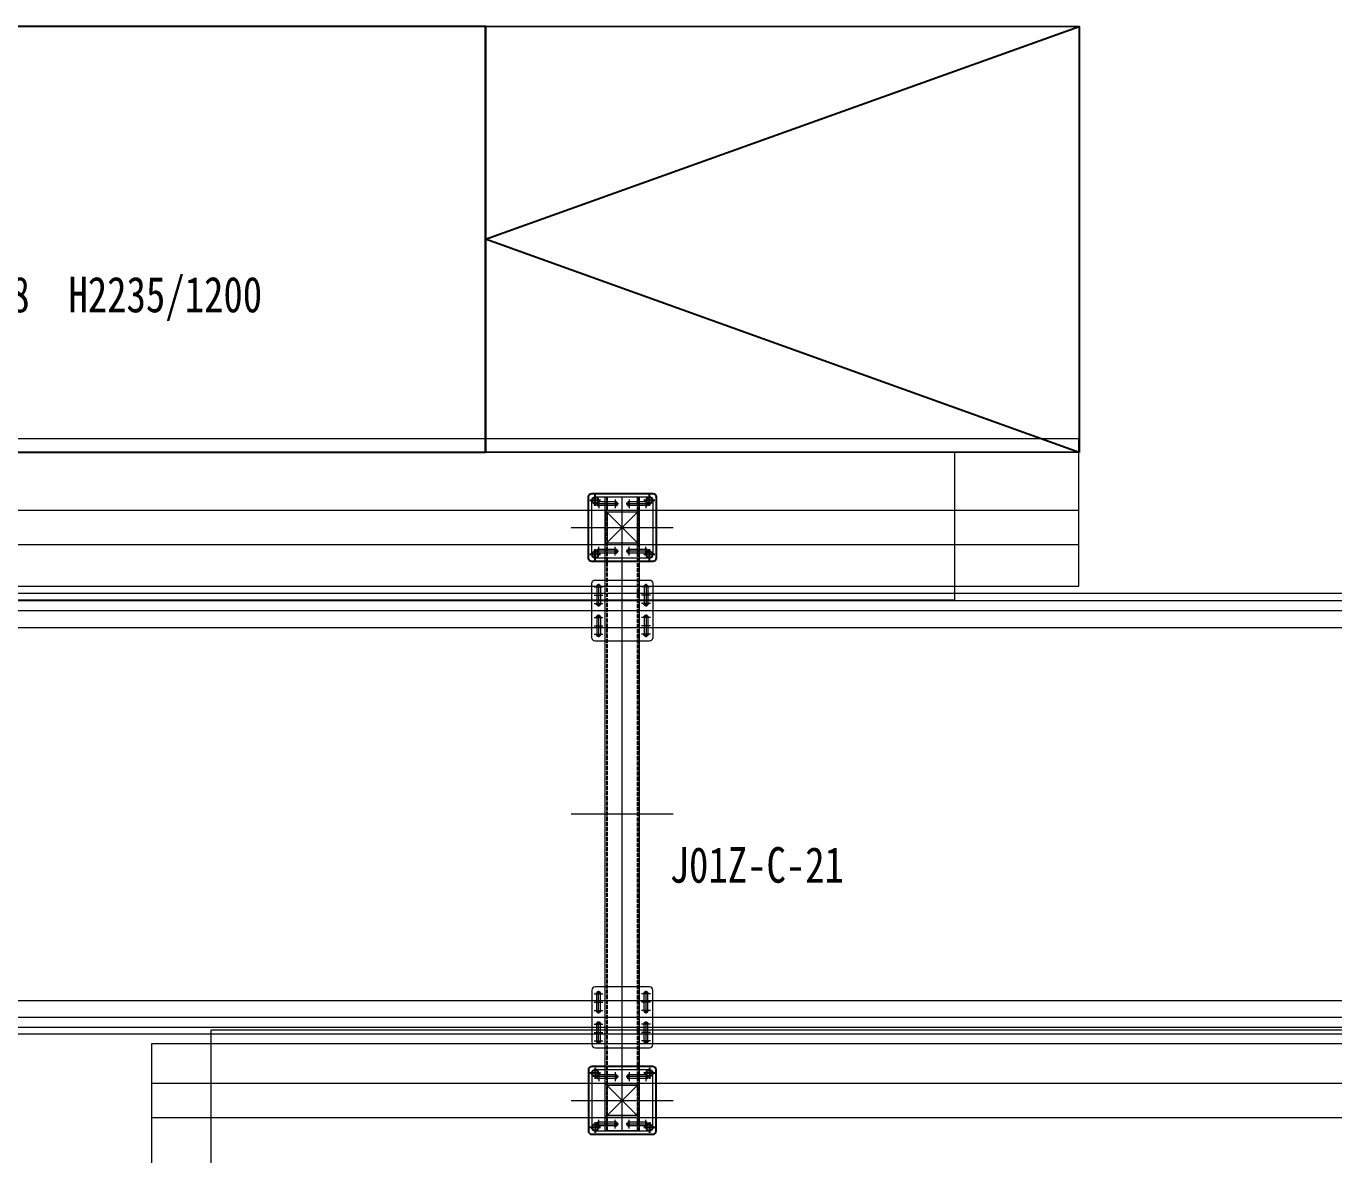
# Model space of a CAD drawing. Header units: millimetres. Extents: x 845401 to 948039, y 511594 to 550263.
# Drawn here: x 917960 to 921817, y 530936 to 534266 of the extents above; entities that cross this region are included whole.
import ezdxf

# ---------------------------------------------------------------- set-up
doc = ezdxf.new("R2010")
doc.units = ezdxf.units.MM
doc.linetypes.add('ACAD_ISO02W100', pattern=[15, 12, -3])
doc.linetypes.add('CENTER', pattern=[0])
for name, color, linetype in [('00', 7, 'Continuous'), ('3中心线层', 1, 'CENTER'), ('虚线', 4, 'ACAD_ISO02W100')]:
    doc.layers.add(name, color=color, linetype=linetype)
for name, color, linetype, lineweight in [('A-剖-0.10mm.......SECT-L01', 255, 'Continuous', 18), ('中心线', 1, 'CENTER', 9), ('物流设备', 7, 'Continuous', 5), ('粗实线', 7, 'Continuous', 30)]:
    doc.layers.add(name, color=color, linetype=linetype, lineweight=lineweight)
doc.styles.add('宋体', font='simsun.ttc', dxfattribs={"width": 0.8, "height": 700})

# ---------------------------------------------------------------- blocks, each defined once
blk = doc.blocks.new('*U100547')
at = {"color": 1}
blk.add_lwpolyline([(0, -630), (6315, -630), (6315, 630), (0, 630)], close=True, dxfattribs=at)
at = {"color": 4}
blk.add_lwpolyline([(0, -600), (6315, -600), (6315, 600), (0, 600)], close=True, dxfattribs=at)
for tag, p in [('设备编号', (485.2, 55.3)), ('设备高度', (489.7, -155.6))]:
    blk.add_attdef(tag, p, '', height=100)
at = {"flags": 1}
blk.add_attdef('设备类型', (15829.6, -37.1), '', height=100, dxfattribs=at)
blk = doc.blocks.new('132')
at = {"color": 4}
for p, q in [((0, -21, -19.2), (-1750, 606.5)), ((-1750, -650.5, -19.2), (0, -21.5, -19.2))]:
    blk.add_line(p, q, dxfattribs=at)
at = {"color": 4, "elevation": -19.2}
blk.add_lwpolyline([(-1750, -650.5), (0, -650), (0, 607), (-1750, 606.5)], close=True, dxfattribs=at)
blk = doc.blocks.new('C线')
at = {"color": 4, "elevation": 19.2}
blk.add_lwpolyline([(1001185.1, 471845.9), (996575, 471845.9), (996575, 473103.4), (1001185.1, 473103.4)], close=True, dxfattribs=at)
at = {"layer": 'A-剖-0.10mm.......SECT-L01', "color": 2}
for points, elevation in [([(996569, 471410.9), (1002569, 471410.9), (1002569, 471845.9), (996569, 471845.9)], -3.6), ([(1000375, 469706.6), (1006375, 469706.6), (1006375, 470141.6), (1000375, 470141.6)], 25.4)]:
    blk.add_lwpolyline(points, close=True, dxfattribs=dict(at, elevation=elevation))
at = {"color": 1, "xscale": -1}
blk.add_blockref('132', (1001185.1, 472496.4, 48.1), dxfattribs=at)
at = {"layer": '物流设备', "color": 0, "xscale": -1}
blk.add_blockref('*U100547', (1005175, 470779.5, 25.4), dxfattribs=at)
at = {"layer": 'A-剖-0.10mm.......SECT-L01', "color": 1, "char_height": 105, "attachment_point": 1, "style": '宋体'}
for s, insert, width in [('J01Z-C-28  H2235/1200', (999325.9, 472364.3, -3.6), 1563.265), ('J01Z-C-21', (1001727.7, 470681.7), 1150.178)]:
    blk.add_mtext(s, dxfattribs=dict(at, insert=insert, width=width))
blk = doc.blocks.new('G$C0CC04805')
for p, q in [((48.2, 18.5), (-0.8, 18.5)), ((48.2, 7.5), (-0.8, 7.5))]:
    blk.add_line(p, q)
at = {"layer": '中心线'}
for p, q in [((57.3, 13), (-9.5, 13)), ((-0.8, 25.9), (-0.8, 0)), ((23.7, 25.9), (23.7, 0)), ((48.2, 25.9), (48.2, 0))]:
    blk.add_line(p, q, dxfattribs=at)
at = {"layer": '粗实线'}
for centre, start, end in [((-0.8, 13), 90, 270), ((48.2, 13), 270, 90)]:
    blk.add_arc(centre, 5.5, start, end, dxfattribs=at)
blk = doc.blocks.new('G$C4B261617')
blk.add_lwpolyline([(165, -5), (5, -5, -0.414214), (-5, 5), (-5, 165, -0.414214), (5, 175), (165, 175, -0.414214), (175, 165), (175, 5, -0.414214)], format="xyb", close=True)
at = {"rotation": 90.00000000000001}
for p in [(28, 106.3), (28, 16.3)]:
    blk.add_blockref('G$C0CC04805', p, dxfattribs=at)
at = {"xscale": -1, "rotation": 270}
for p in [(142, 106.3), (142, 16.3)]:
    blk.add_blockref('G$C0CC04805', p, dxfattribs=at)
blk = doc.blocks.new('G$C42BA1229')
for p, q in [((0, 140), (1870, 140)), ((0, 40), (0, 140)), ((1870, 140), (1870, 40)), ((1870, 40), (0, 40))]:
    blk.add_line(p, q)
at = {"layer": '虚线'}
for p, q in [((0, 135), (1870, 135)), ((1870, 45), (0, 45))]:
    blk.add_line(p, q, dxfattribs=at)
at = {"color": 1, "xscale": -1, "rotation": 89.99999999999977}
blk.add_blockref('G$C4B261617', (420, 175), dxfattribs=at)
at = {"color": 1, "rotation": 269.9999999999999}
blk.add_blockref('G$C4B261617', (1450, 175), dxfattribs=at)
blk = doc.blocks.new('G$C701B5E6C')
at = {"ltscale": 20}
blk.add_lwpolyline([(40, 40), (40, 140), (140, 140), (140, 40)], close=True, dxfattribs=at)
at = {"color": 2, "ltscale": 20}
blk.add_lwpolyline([(45, 45), (45, 135), (135, 135), (135, 45)], close=True, dxfattribs=at)
at = {"layer": 'A-剖-0.10mm.......SECT-L01'}
for p, q in [((140, 40), (40, 140)), ((140, 140), (40, 40))]:
    blk.add_line(p, q, dxfattribs=at)
at = {"color": 1, "xscale": -1, "rotation": 89.99999999999974}
blk.add_blockref('G$C4B261617', (175, 175), dxfattribs=at)
blk = doc.blocks.new('G$CCE96E720')
at = {"color": 7, "linetype": 'Continuous', "lineweight": 25}
for p, q in [((190, 200), (10, 200)), ((0, 190), (0, 10)), ((200, 10), (200, 190)), ((10, 0), (190, 0))]:
    blk.add_line(p, q, dxfattribs=at)
for centre in [(20, 180), (180, 180), (20, 20), (180, 20)]:
    blk.add_circle(centre, 9.5, dxfattribs=at)
for centre, start, end in [((10, 190), 90, 180), ((190, 190), 0, 90), ((10, 10), 180, 270), ((190, 10), 270, 0)]:
    blk.add_arc(centre, 10, start, end, dxfattribs=at)
at = {"layer": '3中心线层', "ltscale": 20}
for p, q in [((20, 164), (20, 196)), ((180, 164), (180, 196)), ((36, 180), (4, 180)), ((196, 180), (164, 180)), ((36, 20), (4, 20)), ((20, 4), (20, 36)), ((196, 20), (164, 20)), ((180, 4), (180, 36))]:
    blk.add_line(p, q, dxfattribs=at)
blk = doc.blocks.new('G$C2713E08D')
at = {"ltscale": 20}
blk.add_lwpolyline([(50, 40), (150, 40), (150, 140), (50, 140)], close=True, dxfattribs=at)
at = {"color": 2, "ltscale": 20}
blk.add_lwpolyline([(55, 45), (145, 45), (145, 135), (55, 135)], close=True, dxfattribs=at)
at = {"layer": 'A-剖-0.10mm.......SECT-L01'}
for p, q in [((50, 140), (150, 40)), ((150, 140), (50, 40))]:
    blk.add_line(p, q, dxfattribs=at)
at = {"layer": 'A-剖-0.10mm.......SECT-L01', "xscale": -1, "rotation": 270}
blk.add_blockref('G$CCE96E720', (0, -10), dxfattribs=at)
blk = doc.blocks.new('G$CAE1C0C6B')
at = {"layer": 'A-剖-0.10mm.......SECT-L01', "xscale": -1, "rotation": 270}
blk.add_blockref('G$C2713E08D', (10, 0), dxfattribs=at)
blk = doc.blocks.new('G$C8AF01A7C')
at = {"layer": 'A-剖-0.10mm.......SECT-L01'}
blk.add_blockref('G$CAE1C0C6B', (0, 0), dxfattribs=at)
at = {"layer": 'A-剖-0.10mm.......SECT-L01', "rotation": 90}
blk.add_blockref('G$C701B5E6C', (190, 10), dxfattribs=at)
blk = doc.blocks.new('A$C43D91BAB')
at = {"layer": '中心线'}
for p, q in [((150.5, 10, 5486.1), (150.5, 1880, 5486.1)), ((0, 1790, 5486.1), (301, 1790, 5486.1)), ((0, 945, 5486.1), (301, 945, 5486.1)), ((0, 100, 5486.1), (301, 100, 5486.1))]:
    blk.add_line(p, q, dxfattribs=at)
at = {"layer": 'A-剖-0.10mm.......SECT-L01', "xscale": -1, "rotation": 90}
blk.add_blockref('G$C8AF01A7C', (250.5, 1890, 5486.1), dxfattribs=at)
at = {"layer": 'A-剖-0.10mm.......SECT-L01', "rotation": 90}
for name, p in [('G$C42BA1229', (240.5, 10, 5486.1)), ('G$C8AF01A7C', (250.5, 0, 5486.1))]:
    blk.add_blockref(name, p, dxfattribs=at)
blk = doc.blocks.new('BC线平台')
at = {"layer": 'A-剖-0.10mm.......SECT-L01'}
for points, elevation in [([(793801.8, 365007), (793801.8, 364572), (800376.9, 364572), (800376.9, 365007)], 29.9), ([(797641.3, 363222.2), (797641.3, 362787.2), (809792.3, 362787.5), (809792.3, 363222.5)], -2.6)]:
    blk.add_lwpolyline(points, close=True, dxfattribs=dict(at, elevation=elevation))
at = {"layer": 'A-剖-0.10mm.......SECT-L01', "color": 1, "elevation": 29.9}
for points in [[(793776.5, 364695.1), (800376.8, 364695.1), (800376.8, 364795.1), (793776.5, 364795.1)], [(797641.4, 363005.1), (807372.8, 363005.1), (807372.8, 363105.1), (797641.4, 363105.1)]]:
    blk.add_lwpolyline(points, close=True, dxfattribs=at)
at = {"layer": 'A-剖-0.10mm.......SECT-L01', "color": 2, "elevation": 1}
for points in [[(776874.5, 364450.4), (808174.1, 364450.5), (808174.1, 364550.5), (776874.5, 364550.4)], [(776874.5, 363350.4), (808174.1, 363350.4), (808174.1, 363250.4), (776874.5, 363250.4)]]:
    blk.add_lwpolyline(points, close=True, dxfattribs=at)
at = {"color": 0, "linetype": 'ByBlock'}
blk.add_blockref('A$C43D91BAB', (798879.4, 362955.4, -5485.2), dxfattribs=at)

msp = doc.modelspace()

# ---------------------------------------------------------------- block references
at = {"layer": '00'}
for name, p in [('BC线平台', (120688.3, 168041.3, -1)), ('C线', (-81869.8, 61162.2))]:
    msp.add_blockref(name, p, dxfattribs=at)

doc.saveas('drawing.dxf')
